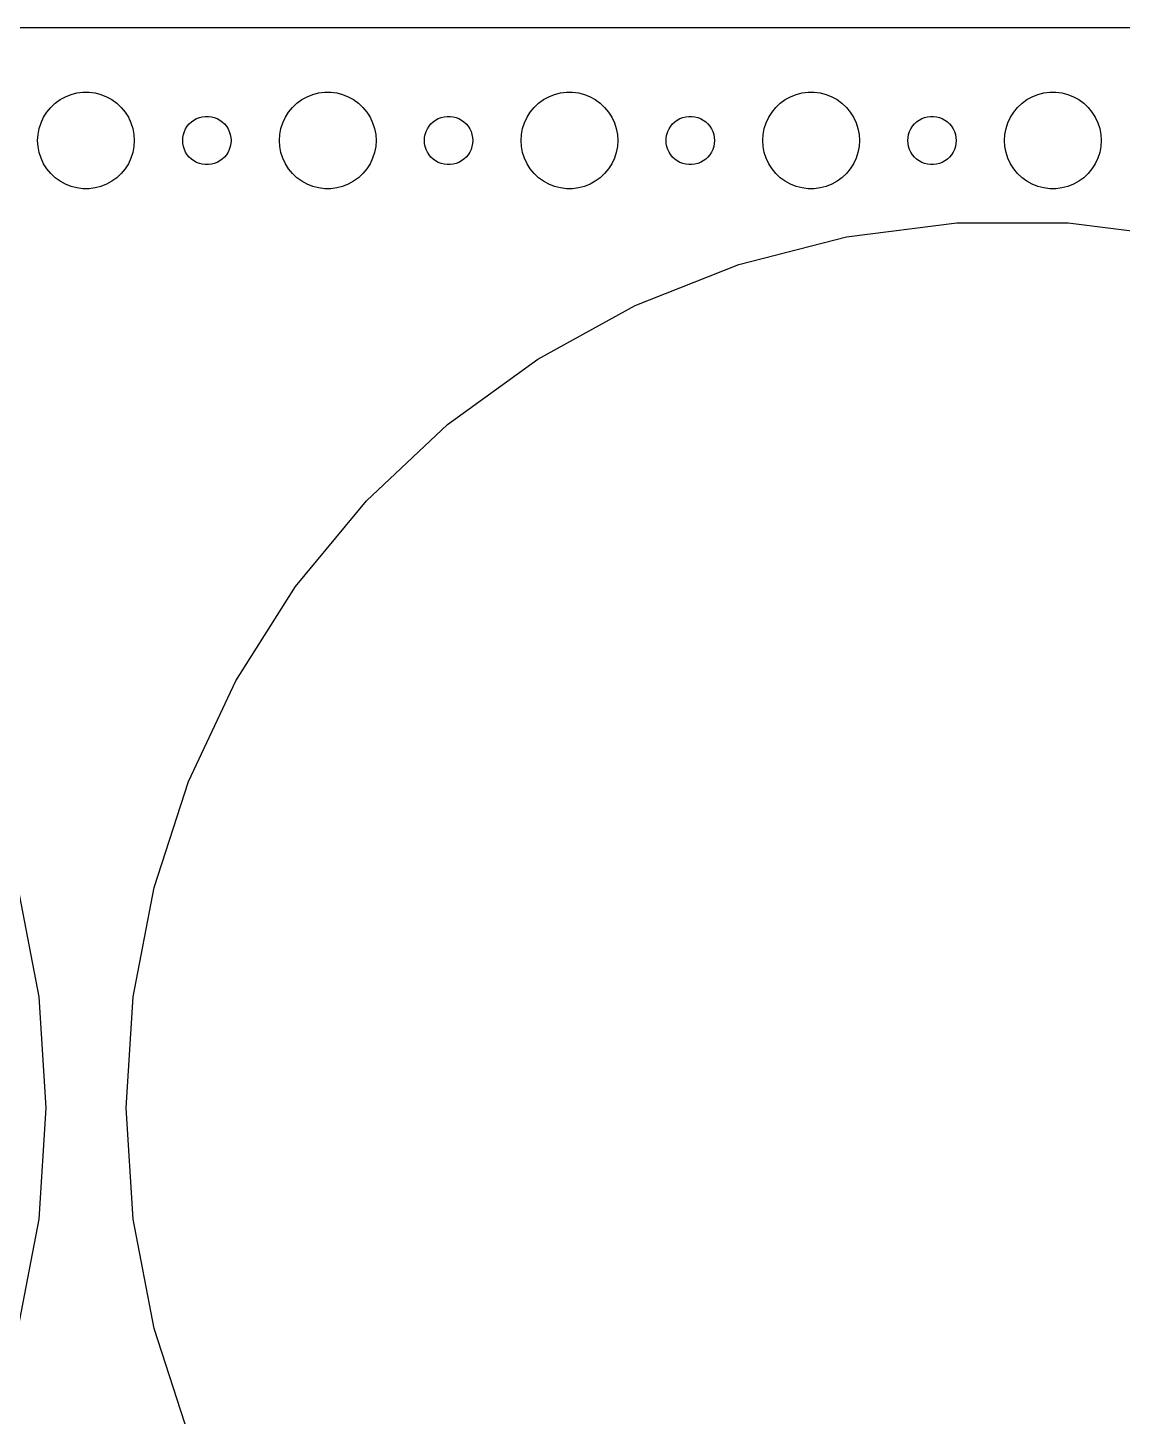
# Model space of a CAD drawing. Header units: metres. Extents: x -127 to 127, y -67 to 67.
# Drawn here: x -3.6 to 64.3, y -19.1 to 67 of the extents above; entities that cross this region are included whole.
import ezdxf

# ---------------------------------------------------------------- set-up
doc = ezdxf.new("R2010")
doc.units = ezdxf.units.M

msp = doc.modelspace()

# ---------------------------------------------------------------- linework, layer by layer
for p, q in [((122.314, 66.9901), (-122.314, 66.9901)), ((-0.92705, 62.8532), (-0.56213, 62.9469)), ((-0.56213, 62.9469), (-0.18837, 62.9941)), ((-0.18837, 62.9941), (0.18837, 62.9941)), ((0.18837, 62.9941), (0.56213, 62.9469)), ((0.56213, 62.9469), (0.92705, 62.8532)), ((14.0729, 62.8532), (14.4379, 62.9469)), ((14.4379, 62.9469), (14.8116, 62.9941)), ((14.8116, 62.9941), (15.1884, 62.9941)), ((15.1884, 62.9941), (15.5621, 62.9469)), ((15.5621, 62.9469), (15.927, 62.8532)), ((29.0729, 62.8532), (29.4379, 62.9469)), ((29.4379, 62.9469), (29.8116, 62.9941)), ((29.8116, 62.9941), (30.1884, 62.9941)), ((30.1884, 62.9941), (30.5621, 62.9469)), ((30.5621, 62.9469), (30.927, 62.8532)), ((44.0729, 62.8532), (44.4379, 62.9469)), ((44.4379, 62.9469), (44.8116, 62.9941)), ((44.8116, 62.9941), (45.1884, 62.9941)), ((45.1884, 62.9941), (45.5621, 62.9469)), ((45.5621, 62.9469), (45.927, 62.8532)), ((59.0729, 62.8532), (59.4379, 62.9469)), ((59.4379, 62.9469), (59.8116, 62.9941)), ((59.8116, 62.9941), (60.1884, 62.9941)), ((60.1884, 62.9941), (60.5621, 62.9469)), ((60.5621, 62.9469), (60.927, 62.8532)), ((-2.42705, 61.7634), (-2.1869, 62.0536)), ((-2.1869, 62.0536), (-1.91226, 62.3115)), ((-1.91226, 62.3115), (-1.60747, 62.533)), ((-1.60747, 62.533), (-1.27733, 62.7145)), ((-1.27733, 62.7145), (-0.92705, 62.8532)), ((0.92705, 62.8532), (1.27733, 62.7145)), ((1.27733, 62.7145), (1.60747, 62.533)), ((1.60747, 62.533), (1.91226, 62.3115)), ((1.91226, 62.3115), (2.1869, 62.0536)), ((2.1869, 62.0536), (2.42705, 61.7634)), ((12.5729, 61.7634), (12.8131, 62.0536)), ((12.8131, 62.0536), (13.0877, 62.3115)), ((13.0877, 62.3115), (13.3925, 62.533)), ((13.3925, 62.533), (13.7227, 62.7145)), ((13.7227, 62.7145), (14.0729, 62.8532)), ((15.927, 62.8532), (16.2773, 62.7145)), ((16.2773, 62.7145), (16.6075, 62.533)), ((16.6075, 62.533), (16.9123, 62.3115)), ((16.9123, 62.3115), (17.1869, 62.0536)), ((17.1869, 62.0536), (17.427, 61.7634)), ((27.5729, 61.7634), (27.8131, 62.0536)), ((27.8131, 62.0536), (28.0877, 62.3115)), ((28.0877, 62.3115), (28.3925, 62.533)), ((28.3925, 62.533), (28.7227, 62.7145)), ((28.7227, 62.7145), (29.0729, 62.8532)), ((30.927, 62.8532), (31.2773, 62.7145)), ((31.2773, 62.7145), (31.6075, 62.533)), ((31.6075, 62.533), (31.9123, 62.3115)), ((31.9123, 62.3115), (32.1869, 62.0536)), ((32.1869, 62.0536), (32.427, 61.7634)), ((42.5729, 61.7634), (42.8131, 62.0536)), ((42.8131, 62.0536), (43.0877, 62.3115)), ((43.0877, 62.3115), (43.3925, 62.533)), ((43.3925, 62.533), (43.7227, 62.7145)), ((43.7227, 62.7145), (44.0729, 62.8532)), ((45.927, 62.8532), (46.2773, 62.7145)), ((46.2773, 62.7145), (46.6075, 62.533)), ((46.6075, 62.533), (46.9123, 62.3115)), ((46.9123, 62.3115), (47.1869, 62.0536)), ((47.1869, 62.0536), (47.427, 61.7634)), ((57.5729, 61.7634), (57.8131, 62.0536)), ((57.8131, 62.0536), (58.0877, 62.3115)), ((58.0877, 62.3115), (58.3925, 62.533)), ((58.3925, 62.533), (58.7227, 62.7145)), ((58.7227, 62.7145), (59.0729, 62.8532)), ((60.927, 62.8532), (61.2773, 62.7145)), ((61.2773, 62.7145), (61.6075, 62.533)), ((61.6075, 62.533), (61.9123, 62.3115)), ((61.9123, 62.3115), (62.1869, 62.0536)), ((62.1869, 62.0536), (62.427, 61.7634)), ((-2.78932, 61.1044), (-2.62891, 61.4453)), ((-2.62891, 61.4453), (-2.42705, 61.7634)), ((2.42705, 61.7634), (2.62891, 61.4453)), ((2.62891, 61.4453), (2.78932, 61.1044)), ((6.40654, 61.0268), (6.54385, 61.1558)), ((6.54385, 61.1558), (6.69626, 61.2665)), ((6.69626, 61.2665), (6.86133, 61.3572)), ((6.86133, 61.3572), (7.03647, 61.4266)), ((7.03647, 61.4266), (7.21892, 61.4734)), ((7.21892, 61.4734), (7.40581, 61.497)), ((7.40581, 61.497), (7.59418, 61.497)), ((7.59418, 61.497), (7.78107, 61.4734)), ((7.78107, 61.4734), (7.96352, 61.4266)), ((7.96352, 61.4266), (8.13866, 61.3572)), ((8.13866, 61.3572), (8.30373, 61.2665)), ((8.30373, 61.2665), (8.45613, 61.1558)), ((8.45613, 61.1558), (8.59344, 61.0268)), ((12.2107, 61.1044), (12.3711, 61.4453)), ((12.3711, 61.4453), (12.5729, 61.7634)), ((17.427, 61.7634), (17.6289, 61.4453)), ((17.6289, 61.4453), (17.7893, 61.1044)), ((21.4065, 61.0268), (21.5439, 61.1558)), ((21.5439, 61.1558), (21.6963, 61.2665)), ((21.6963, 61.2665), (21.8613, 61.3572)), ((21.8613, 61.3572), (22.0365, 61.4266)), ((22.0365, 61.4266), (22.2189, 61.4734)), ((22.2189, 61.4734), (22.4058, 61.497)), ((22.4058, 61.497), (22.5942, 61.497)), ((22.5942, 61.497), (22.7811, 61.4734)), ((22.7811, 61.4734), (22.9635, 61.4266)), ((22.9635, 61.4266), (23.1387, 61.3572)), ((23.1387, 61.3572), (23.3037, 61.2665)), ((23.3037, 61.2665), (23.4561, 61.1558)), ((23.4561, 61.1558), (23.5934, 61.0268)), ((27.2107, 61.1044), (27.3711, 61.4453)), ((27.3711, 61.4453), (27.5729, 61.7634)), ((32.427, 61.7634), (32.6289, 61.4453)), ((32.6289, 61.4453), (32.7893, 61.1044)), ((36.4065, 61.0268), (36.5439, 61.1558)), ((36.5439, 61.1558), (36.6963, 61.2665)), ((36.6963, 61.2665), (36.8613, 61.3572)), ((36.8613, 61.3572), (37.0365, 61.4266)), ((37.0365, 61.4266), (37.2189, 61.4734)), ((37.2189, 61.4734), (37.4058, 61.497)), ((37.4058, 61.497), (37.5942, 61.497)), ((37.5942, 61.497), (37.7811, 61.4734)), ((37.7811, 61.4734), (37.9635, 61.4266)), ((37.9635, 61.4266), (38.1387, 61.3572)), ((38.1387, 61.3572), (38.3037, 61.2665)), ((38.3037, 61.2665), (38.4561, 61.1558)), ((38.4561, 61.1558), (38.5934, 61.0268)), ((42.2107, 61.1044), (42.3711, 61.4453)), ((42.3711, 61.4453), (42.5729, 61.7634)), ((47.427, 61.7634), (47.6289, 61.4453)), ((47.6289, 61.4453), (47.7893, 61.1044)), ((51.4065, 61.0268), (51.5439, 61.1558)), ((51.5439, 61.1558), (51.6963, 61.2665)), ((51.6963, 61.2665), (51.8613, 61.3572)), ((51.8613, 61.3572), (52.0365, 61.4266)), ((52.0365, 61.4266), (52.2189, 61.4734)), ((52.2189, 61.4734), (52.4058, 61.497)), ((52.4058, 61.497), (52.5942, 61.497)), ((52.5942, 61.497), (52.7811, 61.4734)), ((52.7811, 61.4734), (52.9635, 61.4266)), ((52.9635, 61.4266), (53.1387, 61.3572)), ((53.1387, 61.3572), (53.3037, 61.2665)), ((53.3037, 61.2665), (53.4561, 61.1558)), ((53.4561, 61.1558), (53.5934, 61.0268)), ((57.2107, 61.1044), (57.3711, 61.4453)), ((57.3711, 61.4453), (57.5729, 61.7634)), ((62.427, 61.7634), (62.6289, 61.4453)), ((62.6289, 61.4453), (62.7893, 61.1044)), ((-3, 60), (-2.97633, 60.376)), ((-2.97633, 60.376), (-2.90575, 60.7461)), ((-2.90575, 60.7461), (-2.78932, 61.1044)), ((2.78932, 61.1044), (2.90575, 60.7461)), ((2.90575, 60.7461), (2.97633, 60.376)), ((2.97633, 60.376), (3, 60)), ((6.01183, 60.188), (6.04712, 60.373)), ((6.04712, 60.373), (6.10533, 60.5522)), ((6.10533, 60.5522), (6.18553, 60.7226)), ((6.18553, 60.7226), (6.28647, 60.8817)), ((6.28647, 60.8817), (6.40654, 61.0268)), ((8.59344, 61.0268), (8.71352, 60.8817)), ((8.71352, 60.8817), (8.81445, 60.7226)), ((8.81445, 60.7226), (8.89465, 60.5522)), ((8.89465, 60.5522), (8.95287, 60.373)), ((8.95287, 60.373), (8.98816, 60.188)), ((12, 60), (12.0237, 60.376)), ((12.0237, 60.376), (12.0942, 60.7461)), ((12.0942, 60.7461), (12.2107, 61.1044)), ((17.7893, 61.1044), (17.9057, 60.7461)), ((17.9057, 60.7461), (17.9763, 60.376)), ((17.9763, 60.376), (18, 60)), ((21.0118, 60.188), (21.0471, 60.373)), ((21.0471, 60.373), (21.1053, 60.5522)), ((21.1053, 60.5522), (21.1855, 60.7226)), ((21.1855, 60.7226), (21.2865, 60.8817)), ((21.2865, 60.8817), (21.4065, 61.0268)), ((23.5934, 61.0268), (23.7135, 60.8817)), ((23.7135, 60.8817), (23.8145, 60.7226)), ((23.8145, 60.7226), (23.8947, 60.5522)), ((23.8947, 60.5522), (23.9529, 60.373)), ((23.9529, 60.373), (23.9882, 60.188)), ((27, 60), (27.0237, 60.376)), ((27.0237, 60.376), (27.0942, 60.7461)), ((27.0942, 60.7461), (27.2107, 61.1044)), ((32.7893, 61.1044), (32.9057, 60.7461)), ((32.9057, 60.7461), (32.9763, 60.376)), ((32.9763, 60.376), (33, 60)), ((36.0118, 60.188), (36.0471, 60.373)), ((36.0471, 60.373), (36.1053, 60.5522)), ((36.1053, 60.5522), (36.1855, 60.7226)), ((36.1855, 60.7226), (36.2865, 60.8817)), ((36.2865, 60.8817), (36.4065, 61.0268)), ((38.5934, 61.0268), (38.7135, 60.8817)), ((38.7135, 60.8817), (38.8145, 60.7226)), ((38.8145, 60.7226), (38.8947, 60.5522)), ((38.8947, 60.5522), (38.9529, 60.373)), ((38.9529, 60.373), (38.9882, 60.188)), ((42, 60), (42.0237, 60.376)), ((42.0237, 60.376), (42.0942, 60.7461)), ((42.0942, 60.7461), (42.2107, 61.1044)), ((47.7893, 61.1044), (47.9057, 60.7461)), ((47.9057, 60.7461), (47.9763, 60.376)), ((47.9763, 60.376), (48, 60)), ((51.0118, 60.188), (51.0471, 60.373)), ((51.0471, 60.373), (51.1053, 60.5522)), ((51.1053, 60.5522), (51.1855, 60.7226)), ((51.1855, 60.7226), (51.2865, 60.8817)), ((51.2865, 60.8817), (51.4065, 61.0268)), ((53.5934, 61.0268), (53.7135, 60.8817)), ((53.7135, 60.8817), (53.8145, 60.7226)), ((53.8145, 60.7226), (53.8947, 60.5522)), ((53.8947, 60.5522), (53.9529, 60.373)), ((53.9529, 60.373), (53.9882, 60.188)), ((57, 60), (57.0237, 60.376)), ((57.0237, 60.376), (57.0942, 60.7461)), ((57.0942, 60.7461), (57.2107, 61.1044)), ((62.7893, 61.1044), (62.9057, 60.7461)), ((62.9057, 60.7461), (62.9763, 60.376)), ((62.9763, 60.376), (63, 60)), ((-2.97633, 59.624), (-3, 60)), ((-2.90575, 59.2539), (-2.97633, 59.624)), ((2.97633, 59.624), (2.90575, 59.2539)), ((3, 60), (2.97633, 59.624)), ((6, 60), (6.01183, 60.188)), ((6.01183, 59.812), (6, 60)), ((6.04712, 59.627), (6.01183, 59.812)), ((6.10533, 59.4478), (6.04712, 59.627)), ((6.18553, 59.2774), (6.10533, 59.4478)), ((8.89465, 59.4478), (8.81445, 59.2774)), ((8.95287, 59.627), (8.89465, 59.4478)), ((8.98816, 59.812), (8.95287, 59.627)), ((8.98816, 60.188), (9, 60)), ((9, 60), (8.98816, 59.812)), ((12.0237, 59.624), (12, 60)), ((12.0942, 59.2539), (12.0237, 59.624)), ((17.9763, 59.624), (17.9057, 59.2539)), ((18, 60), (17.9763, 59.624)), ((21, 60), (21.0118, 60.188)), ((21.0118, 59.812), (21, 60)), ((21.0471, 59.627), (21.0118, 59.812)), ((21.1053, 59.4478), (21.0471, 59.627)), ((21.1855, 59.2774), (21.1053, 59.4478)), ((23.8947, 59.4478), (23.8145, 59.2774)), ((23.9529, 59.627), (23.8947, 59.4478)), ((23.9882, 59.812), (23.9529, 59.627)), ((23.9882, 60.188), (24, 60)), ((24, 60), (23.9882, 59.812)), ((27.0237, 59.624), (27, 60)), ((27.0942, 59.2539), (27.0237, 59.624)), ((32.9763, 59.624), (32.9057, 59.2539)), ((33, 60), (32.9763, 59.624)), ((36, 60), (36.0118, 60.188)), ((36.0118, 59.812), (36, 60)), ((36.0471, 59.627), (36.0118, 59.812)), ((36.1053, 59.4478), (36.0471, 59.627)), ((36.1855, 59.2774), (36.1053, 59.4478)), ((38.8947, 59.4478), (38.8145, 59.2774)), ((38.9529, 59.627), (38.8947, 59.4478)), ((38.9882, 59.812), (38.9529, 59.627)), ((38.9882, 60.188), (39, 60)), ((39, 60), (38.9882, 59.812)), ((42.0237, 59.624), (42, 60)), ((42.0942, 59.2539), (42.0237, 59.624)), ((47.9763, 59.624), (47.9057, 59.2539)), ((48, 60), (47.9763, 59.624)), ((51, 60), (51.0118, 60.188)), ((51.0118, 59.812), (51, 60)), ((51.0471, 59.627), (51.0118, 59.812)), ((51.1053, 59.4478), (51.0471, 59.627)), ((51.1855, 59.2774), (51.1053, 59.4478)), ((53.8947, 59.4478), (53.8145, 59.2774)), ((53.9529, 59.627), (53.8947, 59.4478)), ((53.9882, 59.812), (53.9529, 59.627)), ((53.9882, 60.188), (54, 60)), ((54, 60), (53.9882, 59.812)), ((57.0237, 59.624), (57, 60)), ((57.0942, 59.2539), (57.0237, 59.624)), ((62.9763, 59.624), (62.9057, 59.2539)), ((63, 60), (62.9763, 59.624)), ((-2.78932, 58.8956), (-2.90575, 59.2539)), ((-2.62891, 58.5547), (-2.78932, 58.8956)), ((2.78932, 58.8956), (2.62891, 58.5547)), ((2.90575, 59.2539), (2.78932, 58.8956)), ((6.28647, 59.1183), (6.18553, 59.2774)), ((6.40654, 58.9732), (6.28647, 59.1183)), ((6.54385, 58.8442), (6.40654, 58.9732)), ((6.69626, 58.7335), (6.54385, 58.8442)), ((6.86133, 58.6428), (6.69626, 58.7335)), ((7.03647, 58.5734), (6.86133, 58.6428)), ((7.21892, 58.5266), (7.03647, 58.5734)), ((7.96352, 58.5734), (7.78107, 58.5266)), ((8.13866, 58.6428), (7.96352, 58.5734)), ((8.30373, 58.7335), (8.13866, 58.6428)), ((8.45613, 58.8442), (8.30373, 58.7335)), ((8.59344, 58.9732), (8.45613, 58.8442)), ((8.71352, 59.1183), (8.59344, 58.9732)), ((8.81445, 59.2774), (8.71352, 59.1183)), ((12.2107, 58.8956), (12.0942, 59.2539)), ((12.3711, 58.5547), (12.2107, 58.8956)), ((17.7893, 58.8956), (17.6289, 58.5547)), ((17.9057, 59.2539), (17.7893, 58.8956)), ((21.2865, 59.1183), (21.1855, 59.2774)), ((21.4065, 58.9732), (21.2865, 59.1183)), ((21.5439, 58.8442), (21.4065, 58.9732)), ((21.6963, 58.7335), (21.5439, 58.8442)), ((21.8613, 58.6428), (21.6963, 58.7335)), ((22.0365, 58.5734), (21.8613, 58.6428)), ((22.2189, 58.5266), (22.0365, 58.5734)), ((22.9635, 58.5734), (22.7811, 58.5266)), ((23.1387, 58.6428), (22.9635, 58.5734)), ((23.3037, 58.7335), (23.1387, 58.6428)), ((23.4561, 58.8442), (23.3037, 58.7335)), ((23.5934, 58.9732), (23.4561, 58.8442)), ((23.7135, 59.1183), (23.5934, 58.9732)), ((23.8145, 59.2774), (23.7135, 59.1183)), ((27.2107, 58.8956), (27.0942, 59.2539)), ((27.3711, 58.5547), (27.2107, 58.8956)), ((32.7893, 58.8956), (32.6289, 58.5547)), ((32.9057, 59.2539), (32.7893, 58.8956)), ((36.2865, 59.1183), (36.1855, 59.2774)), ((36.4065, 58.9732), (36.2865, 59.1183)), ((36.5439, 58.8442), (36.4065, 58.9732)), ((36.6963, 58.7335), (36.5439, 58.8442)), ((36.8613, 58.6428), (36.6963, 58.7335)), ((37.0365, 58.5734), (36.8613, 58.6428)), ((37.2189, 58.5266), (37.0365, 58.5734)), ((37.9635, 58.5734), (37.7811, 58.5266)), ((38.1387, 58.6428), (37.9635, 58.5734)), ((38.3037, 58.7335), (38.1387, 58.6428)), ((38.4561, 58.8442), (38.3037, 58.7335)), ((38.5934, 58.9732), (38.4561, 58.8442)), ((38.7135, 59.1183), (38.5934, 58.9732)), ((38.8145, 59.2774), (38.7135, 59.1183)), ((42.2107, 58.8956), (42.0942, 59.2539)), ((42.3711, 58.5547), (42.2107, 58.8956)), ((47.7893, 58.8956), (47.6289, 58.5547)), ((47.9057, 59.2539), (47.7893, 58.8956)), ((51.2865, 59.1183), (51.1855, 59.2774)), ((51.4065, 58.9732), (51.2865, 59.1183)), ((51.5439, 58.8442), (51.4065, 58.9732)), ((51.6963, 58.7335), (51.5439, 58.8442)), ((51.8613, 58.6428), (51.6963, 58.7335)), ((52.0365, 58.5734), (51.8613, 58.6428)), ((52.2189, 58.5266), (52.0365, 58.5734)), ((52.9635, 58.5734), (52.7811, 58.5266)), ((53.1387, 58.6428), (52.9635, 58.5734)), ((53.3037, 58.7335), (53.1387, 58.6428)), ((53.4561, 58.8442), (53.3037, 58.7335)), ((53.5934, 58.9732), (53.4561, 58.8442)), ((53.7135, 59.1183), (53.5934, 58.9732)), ((53.8145, 59.2774), (53.7135, 59.1183)), ((57.2107, 58.8956), (57.0942, 59.2539)), ((57.3711, 58.5547), (57.2107, 58.8956)), ((62.7893, 58.8956), (62.6289, 58.5547)), ((62.9057, 59.2539), (62.7893, 58.8956)), ((-2.42705, 58.2366), (-2.62891, 58.5547)), ((-2.1869, 57.9464), (-2.42705, 58.2366)), ((-1.91226, 57.6885), (-2.1869, 57.9464)), ((2.1869, 57.9464), (1.91226, 57.6885)), ((2.42705, 58.2366), (2.1869, 57.9464)), ((2.62891, 58.5547), (2.42705, 58.2366)), ((7.40581, 58.503), (7.21892, 58.5266)), ((7.59418, 58.503), (7.40581, 58.503)), ((7.78107, 58.5266), (7.59418, 58.503)), ((12.5729, 58.2366), (12.3711, 58.5547)), ((12.8131, 57.9464), (12.5729, 58.2366)), ((13.0877, 57.6885), (12.8131, 57.9464)), ((17.1869, 57.9464), (16.9123, 57.6885)), ((17.427, 58.2366), (17.1869, 57.9464)), ((17.6289, 58.5547), (17.427, 58.2366)), ((22.4058, 58.503), (22.2189, 58.5266)), ((22.5942, 58.503), (22.4058, 58.503)), ((22.7811, 58.5266), (22.5942, 58.503)), ((27.5729, 58.2366), (27.3711, 58.5547)), ((27.8131, 57.9464), (27.5729, 58.2366)), ((28.0877, 57.6885), (27.8131, 57.9464)), ((32.1869, 57.9464), (31.9123, 57.6885)), ((32.427, 58.2366), (32.1869, 57.9464)), ((32.6289, 58.5547), (32.427, 58.2366)), ((37.4058, 58.503), (37.2189, 58.5266)), ((37.5942, 58.503), (37.4058, 58.503)), ((37.7811, 58.5266), (37.5942, 58.503)), ((42.5729, 58.2366), (42.3711, 58.5547)), ((42.8131, 57.9464), (42.5729, 58.2366)), ((43.0877, 57.6885), (42.8131, 57.9464)), ((47.1869, 57.9464), (46.9123, 57.6885)), ((47.427, 58.2366), (47.1869, 57.9464)), ((47.6289, 58.5547), (47.427, 58.2366)), ((52.4058, 58.503), (52.2189, 58.5266)), ((52.5942, 58.503), (52.4058, 58.503)), ((52.7811, 58.5266), (52.5942, 58.503)), ((57.5729, 58.2366), (57.3711, 58.5547)), ((57.8131, 57.9464), (57.5729, 58.2366)), ((58.0877, 57.6885), (57.8131, 57.9464)), ((62.1869, 57.9464), (61.9123, 57.6885)), ((62.427, 58.2366), (62.1869, 57.9464)), ((62.6289, 58.5547), (62.427, 58.2366)), ((-1.60747, 57.467), (-1.91226, 57.6885)), ((-1.27733, 57.2855), (-1.60747, 57.467)), ((-0.92705, 57.1468), (-1.27733, 57.2855)), ((-0.56213, 57.0531), (-0.92705, 57.1468)), ((-0.18837, 57.0059), (-0.56213, 57.0531)), ((0.18837, 57.0059), (-0.18837, 57.0059)), ((0.56213, 57.0531), (0.18837, 57.0059)), ((0.92705, 57.1468), (0.56213, 57.0531)), ((1.27733, 57.2855), (0.92705, 57.1468)), ((1.60747, 57.467), (1.27733, 57.2855)), ((1.91226, 57.6885), (1.60747, 57.467)), ((13.3925, 57.467), (13.0877, 57.6885)), ((13.7227, 57.2855), (13.3925, 57.467)), ((14.0729, 57.1468), (13.7227, 57.2855)), ((14.4379, 57.0531), (14.0729, 57.1468)), ((14.8116, 57.0059), (14.4379, 57.0531)), ((15.1884, 57.0059), (14.8116, 57.0059)), ((15.5621, 57.0531), (15.1884, 57.0059)), ((15.927, 57.1468), (15.5621, 57.0531)), ((16.2773, 57.2855), (15.927, 57.1468)), ((16.6075, 57.467), (16.2773, 57.2855)), ((16.9123, 57.6885), (16.6075, 57.467)), ((28.3925, 57.467), (28.0877, 57.6885)), ((28.7227, 57.2855), (28.3925, 57.467)), ((29.0729, 57.1468), (28.7227, 57.2855)), ((29.4379, 57.0531), (29.0729, 57.1468)), ((29.8116, 57.0059), (29.4379, 57.0531)), ((30.1884, 57.0059), (29.8116, 57.0059)), ((30.5621, 57.0531), (30.1884, 57.0059)), ((30.927, 57.1468), (30.5621, 57.0531)), ((31.2773, 57.2855), (30.927, 57.1468)), ((31.6075, 57.467), (31.2773, 57.2855)), ((31.9123, 57.6885), (31.6075, 57.467)), ((43.3925, 57.467), (43.0877, 57.6885)), ((43.7227, 57.2855), (43.3925, 57.467)), ((44.0729, 57.1468), (43.7227, 57.2855)), ((44.4379, 57.0531), (44.0729, 57.1468)), ((44.8116, 57.0059), (44.4379, 57.0531)), ((45.1884, 57.0059), (44.8116, 57.0059)), ((45.5621, 57.0531), (45.1884, 57.0059)), ((45.927, 57.1468), (45.5621, 57.0531)), ((46.2773, 57.2855), (45.927, 57.1468)), ((46.6075, 57.467), (46.2773, 57.2855)), ((46.9123, 57.6885), (46.6075, 57.467)), ((58.3925, 57.467), (58.0877, 57.6885)), ((58.7227, 57.2855), (58.3925, 57.467)), ((59.0729, 57.1468), (58.7227, 57.2855)), ((59.4379, 57.0531), (59.0729, 57.1468)), ((59.8116, 57.0059), (59.4379, 57.0531)), ((60.1884, 57.0059), (59.8116, 57.0059)), ((60.5621, 57.0531), (60.1884, 57.0059)), ((60.927, 57.1468), (60.5621, 57.0531)), ((61.2773, 57.2855), (60.927, 57.1468)), ((61.6075, 57.467), (61.2773, 57.2855)), ((61.9123, 57.6885), (61.6075, 57.467)), ((47.194, 54.0258), (54.0465, 54.8915)), ((54.0465, 54.8915), (60.9535, 54.8915)), ((60.9535, 54.8915), (67.806, 54.0258)), ((40.5041, 52.3081), (47.194, 54.0258)), ((34.0821, 49.7655), (40.5041, 52.3081)), ((28.0295, 46.438), (34.0821, 49.7655)), ((22.4417, 42.3782), (28.0295, 46.438)), ((17.4067, 37.6501), (22.4417, 42.3782)), ((13.0041, 32.3282), (17.4067, 37.6501)), ((9.30313, 26.4964), (13.0041, 32.3282)), ((6.36229, 20.2468), (9.30313, 26.4964)), ((4.22792, 13.6779), (6.36229, 20.2468)), ((-4.22792, 13.6779), (-2.93369, 6.89333)), ((2.93369, 6.89333), (4.22792, 13.6779)), ((-2.93369, 6.89333), (-2.5, 0)), ((2.5, 0), (2.93369, 6.89333)), ((-2.5, 0), (-2.93369, -6.89333)), ((2.93369, -6.89333), (2.5, 0)), ((-2.93369, -6.89333), (-4.22792, -13.6779)), ((4.22792, -13.6779), (2.93369, -6.89333)), ((6.36229, -20.2468), (4.22792, -13.6779))]:
    msp.add_line(p, q)

doc.saveas('drawing.dxf')
